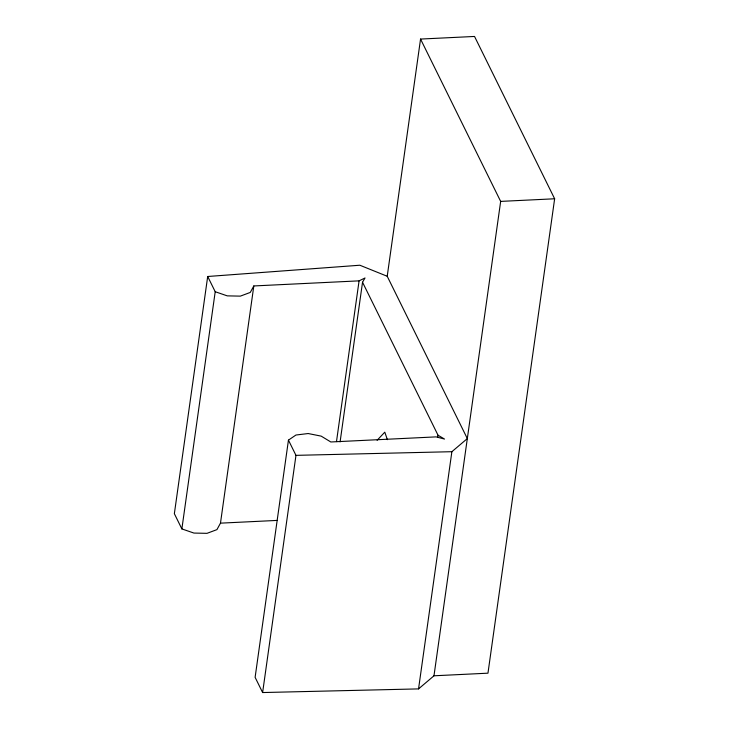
<?xml version="1.0" encoding="UTF-8"?>
<svg xmlns="http://www.w3.org/2000/svg" width="729" height="729" viewBox="0 0 729 729"><rect width="100%" height="100%" fill="white"/><g stroke="black" fill="none" stroke-linecap="round" stroke-linejoin="round"><path stroke-width="1.09" d="M362.532 282.241L438.029 435.222L444.517 439.058L436.079 436.881L330.811 441.974L321.188 436.133L308.167 433.536L295.938 435.031L288.447 440.125L295.965 455.352L451.88 451.698L467.325 438.594L387.217 276.264L359.853 265.228L207.692 276.491L174.359 513.699L181.867 528.917L193.923 533.063L207.018 533.336L216.932 529.628L220.477 523.149L253.82 285.95L359.078 280.856L365.019 277.977L362.532 282.241L340.097 441.874M181.867 528.917L215.21 291.718L207.692 276.491M288.447 440.125L255.114 677.332L262.622 692.55L418.546 688.896L433.983 675.792L487.965 673.177L554.641 198.78L474.533 36.45L420.551 39.065L387.217 276.264M262.622 692.55L295.965 455.352M336.488 441.61L359.078 280.856M437.71 437.473L438.029 435.222M418.546 688.896L451.88 451.698M433.983 675.792L500.659 201.395L420.551 39.065M253.82 285.95L250.275 292.429L240.351 296.129L227.257 295.865L215.21 291.718M377.112 440.289L384.794 432.169L387.391 439.678M500.659 201.395L554.641 198.78M220.477 523.149L277.075 520.415"/></g></svg>
